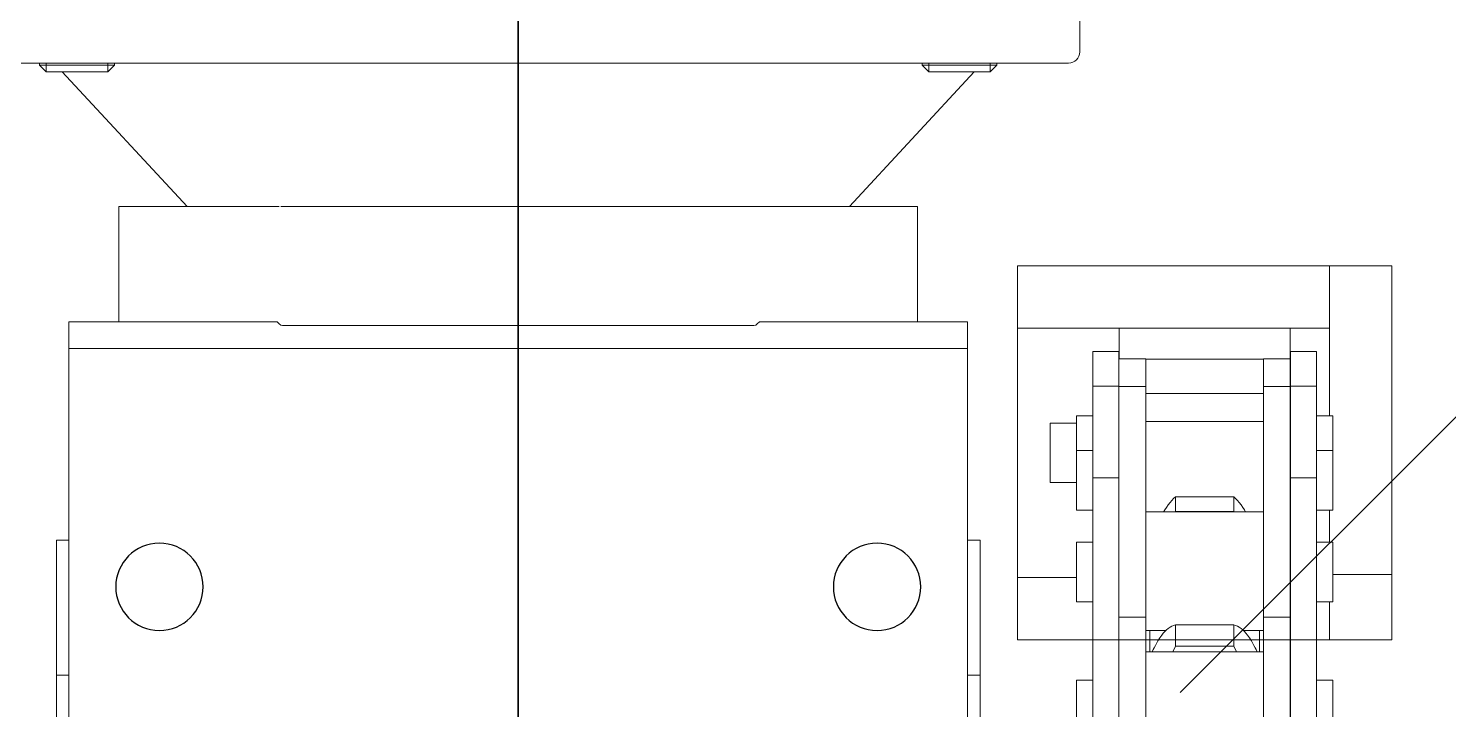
# Model space of a CAD drawing. Header units: millimetres. Extents: x 163705 to 1616509, y 81827 to 302547.
# Drawn here: x 621226.1 to 621453.7, y 153193.8 to 153303.1 of the extents above; entities that cross this region are included whole.
import ezdxf

# ---------------------------------------------------------------- set-up
doc = ezdxf.new("R2010")
doc.units = ezdxf.units.MM
doc.header["$LTSCALE"] = 10
doc.linetypes.add('ACAD_ISO02W100', pattern=[15, 12, -3])
for name, color, linetype, lineweight in [('1-文本', 4, 'Continuous', 0), ('1-标注', 3, 'Continuous', 0), ('1-虚线', 8, 'ACAD_ISO02W100', 0)]:
    doc.layers.add(name, color=color, linetype=linetype, lineweight=lineweight)

# ---------------------------------------------------------------- blocks, each defined once
blk = doc.blocks.new('*X51')
at = {"ltscale": 2}
blk.add_line((83, 0), (418.5, 0), dxfattribs=at)
blk = doc.blocks.new('A$C2352ff67')
at = {"layer": '1-文本', "lineweight": -2}
for centre, radius in [((2117.18, 600), 415), ((2117.18, 600), 412), ((2240.18, 657.5), 7), ((2240.18, 542.5), 7)]:
    blk.add_circle(centre, radius, dxfattribs=at)
at = {"layer": '1-标注', "ltscale": 15.120055}
blk.add_lwpolyline([(2231.68, 740), (2231.68, 680)], dxfattribs=at)
at = {"layer": '1-标注'}
for points in [[(2231.68, 680), (2291.68, 680), (2291.68, 740), (2231.68, 740)], [(2242.18, 740), (2242.18, 730.56)], [(2225.2, 727.91), (2225.2, 730.56), (2224.29, 730.56), (2221.9, 730.56), (2218.95, 730.56), (2216.57, 730.56), (2215.66, 730.56), (2215.66, 727.91)], [(2237.8, 730.01), (2231.68, 730.01)], [(2247.34, 727.91), (2247.34, 730.56), (2246.43, 730.56), (2244.05, 730.56), (2241.1, 730.56), (2238.71, 730.56), (2237.8, 730.56), (2237.8, 727.91)], [(2252.5, 730.01), (2247.34, 730.01)], [(2262.04, 727.91), (2262.04, 730.56), (2261.13, 730.56), (2258.74, 730.56), (2255.8, 730.56), (2253.41, 730.56), (2252.5, 730.56), (2252.5, 727.91)], [(2267.59, 727.91), (2267.59, 730.56), (2265.9, 730.56), (2262.04, 730.56)], [(2291.68, 730.01), (2281.68, 730.01), (2267.59, 730.01)], [(2281.68, 730.01), (2281.68, 723.7)], [(2207.26, 723.76), (2210.49, 723.76), (2214.86, 723.76), (2219.88, 723.76), (2224.96, 723.76), (2229.52, 723.76), (2233.03, 723.76), (2241.23, 723.76), (2251.21, 723.76), (2255.95, 723.76), (2257.66, 723.76), (2263.32, 723.76), (2268.08, 723.76), (2271.25, 723.76), (2272.36, 723.76), (2272.36, 727.91), (2271.25, 727.91), (2268.08, 727.91), (2263.32, 727.91), (2257.66, 727.91), (2257.66, 723.76)], [(2207.26, 727.91), (2210.49, 727.91), (2214.86, 727.91), (2219.88, 727.91), (2224.96, 727.91), (2229.52, 727.91), (2233.03, 727.91), (2241.23, 727.91), (2251.21, 727.91), (2255.95, 727.91), (2257.66, 727.91)], [(2272.36, 727.91), (2273.6, 727.91), (2276.91, 727.91), (2277.66, 727.91), (2277.91, 727.91), (2277.91, 723.76), (2277.66, 723.76), (2276.91, 723.76), (2273.6, 723.76), (2272.36, 723.76)], [(2225.2, 723.73), (2225.2, 723.76)], [(2237.8, 723.76), (2237.8, 723.73)], [(2247.34, 723.73), (2247.34, 723.76)], [(2252.5, 723.76), (2252.5, 723.73)], [(2262.04, 723.73), (2262.04, 723.76)], [(2267.59, 723.73), (2267.59, 723.76)], [(2276.68, 723.73), (2276.68, 723.76)], [(2272.29, 723.73), (2272.29, 719.45), (2275.6, 719.45), (2276.77, 719.45), (2276.77, 723.73), (2275.6, 723.73), (2272.29, 723.73), (2271.46, 723.73), (2269.09, 723.73), (2262.04, 723.73), (2257.19, 723.73), (2254.78, 723.73), (2250.82, 723.73), (2245.83, 723.73), (2240.43, 723.73), (2235.33, 723.73), (2234.02, 723.73), (2230.32, 723.73), (2224.86, 723.73), (2212.83, 723.73)], [(2212.83, 719.45), (2224.86, 719.45), (2230.32, 719.45), (2234.02, 719.45), (2235.33, 719.45), (2235.33, 723.73)], [(2276.77, 696.3), (2281.68, 696.3), (2281.68, 723.7), (2276.77, 723.7)], [(2229.76, 700.55), (2229.76, 719.45)], [(2233.18, 719.45), (2233.18, 716.22)], [(2272.29, 719.45), (2271.46, 719.45), (2269.09, 719.45), (2262.04, 719.45), (2257.19, 719.45), (2254.78, 719.45), (2250.82, 719.45), (2245.83, 719.45), (2240.43, 719.45), (2235.33, 719.45)], [(2252.23, 700.55), (2252.23, 719.45)], [(2266.72, 700.55), (2266.72, 719.45)], [(2271.21, 700.55), (2271.21, 719.45)], [(2276.68, 719.45), (2276.68, 700.55)], [(2229.76, 718.8), (2231.2, 718.8), (2233.18, 718.8)], [(2230.66, 714.68), (2232.38, 714.68), (2234.07, 714.68), (2233.98, 714.97), (2233.85, 715.27), (2233.7, 715.55), (2233.51, 715.83), (2233.29, 716.1), (2233.04, 716.37), (2232.76, 716.62), (2232.44, 716.87), (2231.98, 717.19), (2231.51, 717.49), (2231.12, 717.71), (2230.76, 717.91), (2230.42, 718.09), (2230.11, 718.24), (2229.76, 718.41)], [(2229.76, 715.09), (2230.66, 714.68), (2230.66, 705.33)], [(2234.07, 714.68), (2234.07, 705.33)], [(2252.23, 714.7), (2252.29, 714.68), (2253.48, 714.68), (2254.62, 714.68), (2254.34, 714.97), (2254.03, 715.27), (2253.69, 715.55), (2253.32, 715.83), (2252.93, 716.1), (2252.51, 716.37), (2252.24, 716.52)], [(2252.29, 714.68), (2252.29, 705.33)], [(2254.62, 714.68), (2254.62, 705.33)], [(2229.76, 701.6), (2230.11, 701.76), (2230.42, 701.92), (2230.76, 702.1), (2231.12, 702.3), (2231.51, 702.52), (2231.98, 702.81), (2232.44, 703.14), (2232.76, 703.38), (2233.04, 703.64), (2233.29, 703.9), (2233.51, 704.18), (2233.7, 704.45), (2233.85, 704.74), (2233.98, 705.03), (2234.07, 705.33), (2232.38, 705.33), (2230.66, 705.33), (2229.76, 704.92)], [(2233.18, 703.79), (2233.18, 700.55)], [(2252.24, 703.48), (2252.51, 703.64), (2252.93, 703.9), (2253.32, 704.18), (2253.69, 704.45), (2254.03, 704.74), (2254.34, 705.03), (2254.62, 705.33), (2253.48, 705.33), (2252.29, 705.33), (2252.23, 705.31)], [(2233.18, 701.2), (2231.2, 701.2), (2229.76, 701.2)], [(2235.33, 696.27), (2235.33, 700.55), (2234.02, 700.55), (2230.32, 700.55), (2224.86, 700.55), (2212.83, 700.55)], [(2212.83, 696.27), (2224.86, 696.27), (2230.32, 696.27), (2234.02, 696.27), (2235.33, 696.27), (2240.43, 696.27), (2245.83, 696.27), (2250.82, 696.27), (2254.78, 696.27), (2257.19, 696.27), (2262.04, 696.27), (2269.09, 696.27), (2271.46, 696.27), (2272.29, 696.27), (2275.6, 696.27), (2276.77, 696.27), (2276.77, 700.55), (2275.6, 700.55), (2272.29, 700.55), (2272.29, 696.27)], [(2272.29, 700.55), (2271.46, 700.55), (2269.09, 700.55), (2262.04, 700.55), (2257.19, 700.55), (2254.78, 700.55), (2250.82, 700.55), (2245.83, 700.55), (2240.43, 700.55), (2235.33, 700.55)], [(2257.66, 696.25), (2255.95, 696.25), (2251.21, 696.25), (2241.23, 696.25), (2233.03, 696.25), (2229.52, 696.25), (2224.96, 696.25), (2219.88, 696.25)], [(2225.2, 696.25), (2225.2, 696.27)], [(2237.8, 696.27), (2237.8, 696.25)], [(2247.34, 696.25), (2247.34, 696.27)], [(2252.5, 696.27), (2252.5, 696.25)], [(2262.04, 696.25), (2262.04, 696.27)], [(2267.59, 696.25), (2267.59, 696.27)], [(2272.36, 696.25), (2273.6, 696.25), (2276.91, 696.25), (2277.66, 696.25), (2277.91, 696.25), (2277.91, 692.1), (2277.66, 692.1), (2276.91, 692.1), (2273.6, 692.1), (2272.36, 692.1)], [(2276.68, 696.25), (2276.68, 696.27)], [(2281.68, 696.3), (2281.68, 680)], [(2257.66, 692.1), (2255.95, 692.1), (2251.21, 692.1), (2241.23, 692.1), (2233.03, 692.1), (2229.52, 692.1), (2224.96, 692.1), (2219.88, 692.1), (2214.86, 692.1), (2210.49, 692.1), (2207.26, 692.1)], [(2215.66, 692.1), (2215.66, 689.45), (2216.57, 689.45), (2218.95, 689.45), (2221.9, 689.45), (2224.29, 689.45), (2225.2, 689.45), (2225.2, 692.1)], [(2237.8, 692.1), (2237.8, 689.45), (2238.71, 689.45), (2241.1, 689.45), (2244.05, 689.45), (2246.43, 689.45), (2247.34, 689.45), (2247.34, 692.1)], [(2252.5, 692.1), (2252.5, 689.45), (2253.41, 689.45), (2255.8, 689.45), (2258.74, 689.45), (2261.13, 689.45), (2262.04, 689.45), (2262.04, 692.1)], [(2262.04, 689.45), (2265.9, 689.45), (2267.59, 689.45), (2267.59, 692.1)], [(2241.68, 689.45), (2241.68, 680)], [(2256.92, 689.45), (2256.92, 685.22), (2258.31, 685.22), (2261.68, 685.22), (2265.05, 685.22), (2266.45, 685.22), (2266.45, 689.45)], [(2323.86, 676.71), (2322.78, 675.64), (2322.78, 674.7), (2322.78, 672.24), (2322.78, 669.19), (2322.78, 666.73), (2322.78, 665.79), (2323.86, 664.71)], [(2324.19, 676.71), (2323.86, 676.71), (2323.86, 675.91), (2323.86, 673.71), (2323.86, 670.71), (2323.86, 667.71), (2323.86, 665.52), (2323.86, 664.71), (2324.19, 664.71)], [(2161.06, 674), (2172.75, 674), (2183.97, 674), (2194.43, 674), (2196.03, 674), (2197.51, 674), (2203.96, 674), (2204.47, 674), (2205.07, 674), (2213.48, 674), (2214.76, 674), (2215.87, 674), (2225.31, 674), (2225.84, 674), (2226.03, 674), (2226.03, 672)], [(2226.03, 674), (2226.08, 674), (2226.13, 674), (2227, 674), (2228.55, 674), (2237.66, 674), (2238.31, 674), (2238.9, 674), (2246.44, 674), (2247.35, 674), (2247.68, 674), (2247.68, 672)], [(2322.78, 675.64), (2324.19, 675.64)], [(2219.12, 528), (2278.43, 528), (2278.43, 672), (2219.12, 672)], [(2278.43, 672), (2282.68, 672), (2282.68, 638.64), (2282.35, 638.31), (2282.18, 638.06), (2282.12, 637.76), (2282.12, 562.24), (2282.18, 561.94), (2282.35, 561.69), (2282.68, 561.36), (2282.68, 528), (2278.43, 528)], [(2322.78, 673.08), (2301.18, 653.06)], [(2322.78, 665.79), (2324.19, 665.79)], [(2282.68, 664), (2301.18, 664), (2301.18, 663.94), (2301.18, 663.77)], [(2301.18, 638.31), (2301.18, 638.06), (2301.18, 637.76)], [(2282.68, 536), (2301.18, 536), (2301.18, 536.06), (2301.18, 536.23), (2301.18, 561.69)], [(2301.18, 546.94), (2322.78, 526.92)], [(2323.86, 535.29), (2322.78, 534.21), (2322.78, 532.77), (2322.78, 529.29), (2322.78, 525.8), (2322.78, 524.36), (2323.86, 523.29)], [(2324.19, 535.29), (2323.86, 535.29), (2323.86, 534.48), (2323.86, 532.29), (2323.86, 529.29), (2323.86, 526.29), (2323.86, 524.09), (2323.86, 523.29), (2324.19, 523.29)], [(2322.78, 534.21), (2324.19, 534.21)], [(2161.06, 526), (2172.75, 526), (2183.97, 526), (2194.43, 526), (2196.03, 526), (2197.51, 526), (2203.96, 526), (2204.47, 526), (2205.07, 526), (2213.48, 526), (2214.76, 526), (2215.87, 526), (2225.31, 526), (2225.84, 526), (2226.03, 526), (2226.03, 528)], [(2247.68, 528), (2247.68, 526), (2247.35, 526), (2246.44, 526), (2238.9, 526), (2238.31, 526), (2237.66, 526), (2228.55, 526), (2227, 526), (2226.13, 526), (2226.08, 526), (2226.03, 526)], [(2322.78, 524.36), (2324.19, 524.36)]]:
    blk.add_lwpolyline(points, dxfattribs=at)
blk.add_lwpolyline([(2257.66, 696.25), (2257.66, 692.1), (2263.32, 692.1), (2268.08, 692.1), (2271.25, 692.1), (2272.36, 692.1), (2272.36, 696.25), (2271.25, 696.25), (2268.08, 696.25), (2263.32, 696.25)], close=True, dxfattribs=at)
blk.add_lwpolyline([(2325.98, 690), (2339.18, 690), (2339.18, 688.97), (2339.18, 686.05), (2339.18, 681.67), (2339.18, 676.5), (2339.18, 523.5), (2339.18, 518.33), (2339.18, 513.95), (2339.18, 511.03), (2339.18, 510), (2325.98, 510, -0.414705), (2324.19, 511.8), (2324.19, 512.69), (2324.19, 515.22), (2324.19, 519.02), (2324.19, 523.5), (2324.19, 676.5), (2324.19, 680.98), (2324.19, 684.77), (2324.19, 687.31), (2324.19, 688.2, -0.414443)], format="xyb", close=True, dxfattribs=at)
at = {"layer": '1-标注', "ltscale": 94.392754}
blk.add_lwpolyline([(2301.18, 562.24), (2301.18, 561.94), (2301.18, 663.77)], dxfattribs=at)
at = {"ltscale": 2}
blk.add_blockref('*X51', (2117.18, 600), dxfattribs=at)
blk = doc.blocks.new('A$C285bc443')
at = {"layer": '1-虚线'}
blk.add_lwpolyline([(2418.33, 1273.9), (721.27, -423.15), (2418.33, -2120.21, -2.414214)], format="xyb", close=True, dxfattribs=at)
at = {"xscale": -1, "rotation": 180}
blk.add_blockref('A$C2352ff67', (-1395.91, 176.85), dxfattribs=at)

msp = doc.modelspace()

# ---------------------------------------------------------------- linework, layer by layer
msp.add_line((621304.592, 155458.424), (621304.592, 150509.632))

# ---------------------------------------------------------------- block references
at = {"rotation": 90}
msp.add_blockref('A$C285bc443', (620881.44, 152369.206), dxfattribs=at)

doc.saveas('drawing.dxf')
